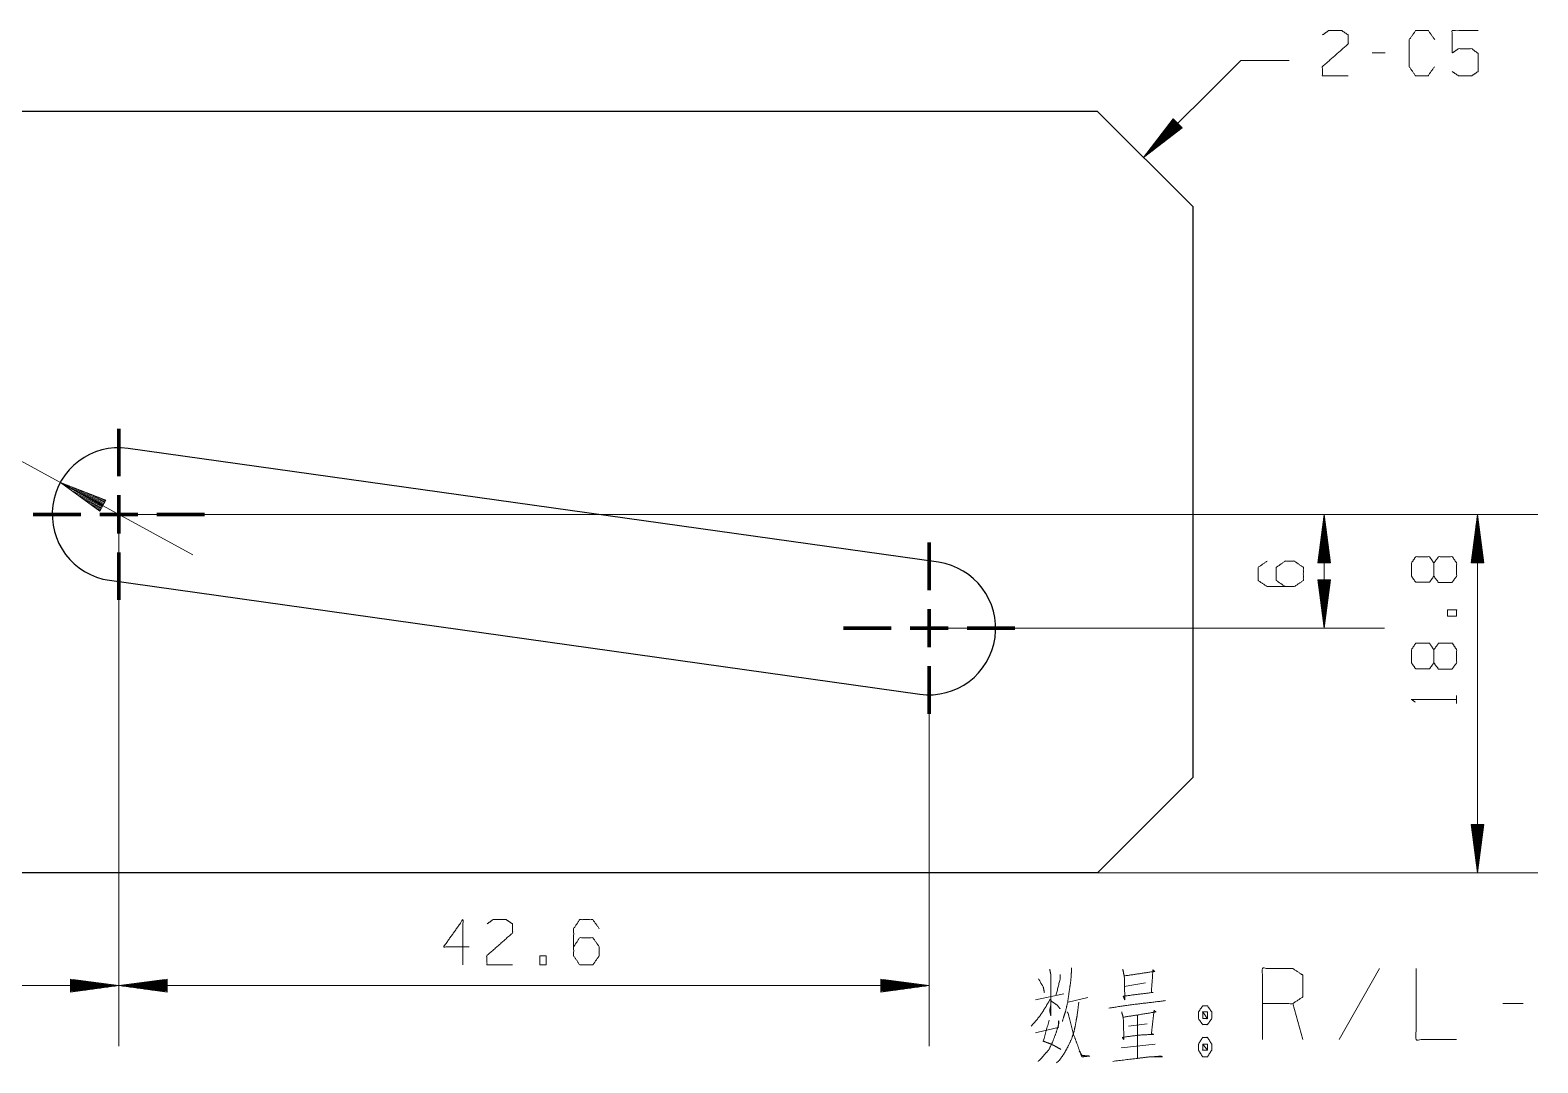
# Model space of a CAD drawing. Header units: millimetres. Extents: x 0 to 210, y 0 to 297.
# Drawn here: x 52.6 to 131.9, y 54.5 to 108.7 of the extents above; entities that cross this region are included whole.
import ezdxf

# ---------------------------------------------------------------- set-up
doc = ezdxf.new("R2010")
doc.units = ezdxf.units.MM
doc.layers.add('1', color=7, linetype='Continuous', true_color=0xffffff)

msp = doc.modelspace()

# ---------------------------------------------------------------- linework, layer by layer
at = {"layer": '1', "color": 13, "linetype": 'Continuous', "lineweight": 18}
for p, q in [((116.251, 107.154), (111.148, 102.051)), ((116.251, 107.154), (118.791, 107.154)), ((112.707, 104.083), (111.148, 102.051)), ((112.926, 103.865), (111.266, 102.205)), ((112.962, 103.829), (111.302, 102.169)), ((112.89, 103.901), (111.503, 102.514)), ((112.854, 103.937), (111.74, 102.823)), ((112.818, 103.973), (111.977, 103.132)), ((112.782, 104.009), (112.214, 103.44)), ((112.746, 104.044), (112.451, 103.749)), ((112.71, 104.08), (112.688, 104.058)), ((112.71, 104.08), (112.688, 104.058)), ((113.18, 103.61), (112.707, 104.083)), ((111.148, 102.051), (113.18, 103.61)), ((112.998, 103.793), (111.611, 102.406)), ((113.034, 103.757), (111.92, 102.643)), ((113.069, 103.721), (112.228, 102.88)), ((113.105, 103.685), (112.537, 103.117)), ((113.141, 103.649), (112.846, 103.354)), ((113.177, 103.613), (113.155, 103.591)), ((113.177, 103.613), (113.155, 103.591)), ((61.19, 81.172), (43.469, 90.837)), ((56.611, 84.05), (54.221, 84.973)), ((54.221, 84.973), (56.291, 83.463)), ((56.439, 83.734), (54.378, 84.858)), ((56.463, 83.779), (54.403, 84.902)), ((56.415, 83.689), (54.693, 84.629)), ((56.488, 83.823), (54.766, 84.762)), ((56.39, 83.645), (55.007, 84.399)), ((56.512, 83.868), (55.129, 84.622)), ((56.366, 83.6), (55.322, 84.17)), ((56.536, 83.912), (55.492, 84.482)), ((56.561, 83.957), (55.855, 84.342)), ((56.585, 84.002), (56.218, 84.202)), ((56.291, 83.463), (56.611, 84.05)), ((56.609, 84.046), (56.581, 84.061)), ((56.609, 84.046), (56.581, 84.061)), ((56.342, 83.556), (55.636, 83.94)), ((56.317, 83.511), (55.951, 83.711)), ((56.293, 83.466), (56.265, 83.482)), ((56.293, 83.466), (56.265, 83.482)), ((57.294, 83.297), (131.867, 83.297)), ((57.294, 83.297), (57.294, 55.356)), ((61.794, 83.297), (123.811, 83.297)), ((120.636, 83.297), (120.301, 80.757)), ((120.97, 80.757), (120.636, 83.297)), ((120.636, 77.312), (120.636, 83.297)), ((128.692, 83.297), (128.358, 80.757)), ((129.027, 80.757), (128.692, 83.297)), ((128.692, 83.297), (128.692, 64.467)), ((120.559, 80.757), (120.559, 82.718)), ((120.61, 80.757), (120.61, 83.104)), ((120.661, 80.757), (120.661, 83.104)), ((120.712, 80.757), (120.712, 82.718)), ((128.616, 80.757), (128.616, 82.718)), ((128.667, 80.757), (128.667, 83.104)), ((128.718, 80.757), (128.718, 83.104)), ((128.768, 80.757), (128.768, 82.718)), ((120.458, 80.757), (120.458, 81.946)), ((120.509, 80.757), (120.509, 82.332)), ((120.763, 80.757), (120.763, 82.332)), ((120.813, 80.757), (120.813, 81.946)), ((128.514, 80.757), (128.514, 81.946)), ((128.565, 80.757), (128.565, 82.332)), ((128.819, 80.757), (128.819, 82.332)), ((128.87, 80.757), (128.87, 81.946)), ((120.356, 80.757), (120.356, 81.174)), ((120.407, 80.757), (120.407, 81.56)), ((120.864, 80.757), (120.864, 81.56)), ((120.915, 80.757), (120.915, 81.174)), ((128.413, 80.757), (128.413, 81.174)), ((128.464, 80.757), (128.464, 81.56)), ((128.921, 80.757), (128.921, 81.56)), ((128.972, 80.757), (128.972, 81.174)), ((120.301, 80.757), (120.97, 80.757)), ((120.305, 80.757), (120.305, 80.788)), ((120.305, 80.757), (120.305, 80.788)), ((120.966, 80.757), (120.966, 80.788)), ((120.966, 80.757), (120.966, 80.788)), ((128.358, 80.757), (129.027, 80.757)), ((128.362, 80.757), (128.362, 80.788)), ((128.362, 80.757), (128.362, 80.788)), ((129.022, 80.757), (129.022, 80.788)), ((129.022, 80.757), (129.022, 80.788)), ((120.301, 79.852), (120.636, 77.312)), ((120.97, 79.852), (120.301, 79.852)), ((120.305, 79.852), (120.305, 79.82)), ((120.305, 79.852), (120.305, 79.82)), ((120.356, 79.852), (120.356, 79.434)), ((120.407, 79.852), (120.407, 79.049)), ((120.458, 79.852), (120.458, 78.663)), ((120.509, 79.852), (120.509, 78.277)), ((120.559, 79.852), (120.559, 77.891)), ((120.61, 79.852), (120.61, 77.505)), ((120.636, 77.312), (120.97, 79.852)), ((120.661, 79.852), (120.661, 77.505)), ((120.712, 79.852), (120.712, 77.891)), ((120.763, 79.852), (120.763, 78.277)), ((120.813, 79.852), (120.813, 78.663)), ((120.864, 79.852), (120.864, 79.049)), ((120.915, 79.852), (120.915, 79.434)), ((120.966, 79.852), (120.966, 79.82)), ((120.966, 79.852), (120.966, 79.82)), ((57.294, 78.797), (57.294, 55.356)), ((99.875, 77.312), (123.811, 77.312)), ((99.875, 72.812), (99.875, 55.356)), ((128.358, 67.007), (128.692, 64.467)), ((129.027, 67.007), (128.358, 67.007)), ((128.362, 67.007), (128.362, 66.975)), ((128.362, 67.007), (128.362, 66.975)), ((128.413, 67.007), (128.413, 66.59)), ((128.464, 67.007), (128.464, 66.204)), ((128.514, 67.007), (128.514, 65.818)), ((128.565, 67.007), (128.565, 65.432)), ((128.616, 67.007), (128.616, 65.046)), ((128.667, 67.007), (128.667, 64.66)), ((128.692, 64.467), (129.027, 67.007)), ((128.718, 67.007), (128.718, 64.66)), ((128.768, 67.007), (128.768, 65.046)), ((128.819, 67.007), (128.819, 65.432)), ((128.87, 67.007), (128.87, 65.818)), ((128.921, 67.007), (128.921, 66.204)), ((128.972, 67.007), (128.972, 66.59)), ((129.022, 67.007), (129.022, 66.975)), ((129.022, 67.007), (129.022, 66.975)), ((108.731, 64.467), (131.867, 64.467)), ((54.754, 58.865), (54.754, 58.197)), ((57.294, 58.531), (54.754, 58.865)), ((54.754, 58.861), (54.786, 58.861)), ((54.754, 58.861), (54.786, 58.861)), ((54.754, 58.81), (55.172, 58.81)), ((54.754, 58.76), (55.557, 58.76)), ((54.754, 58.709), (55.943, 58.709)), ((54.754, 58.658), (56.329, 58.658)), ((59.834, 58.865), (57.294, 58.531)), ((59.834, 58.658), (58.259, 58.658)), ((59.834, 58.709), (58.644, 58.709)), ((59.834, 58.76), (59.03, 58.76)), ((59.834, 58.81), (59.416, 58.81)), ((59.834, 58.861), (59.802, 58.861)), ((59.834, 58.861), (59.802, 58.861)), ((59.834, 58.197), (59.834, 58.865)), ((97.335, 58.865), (97.335, 58.197)), ((99.875, 58.531), (97.335, 58.865)), ((97.335, 58.861), (97.367, 58.861)), ((97.335, 58.861), (97.367, 58.861)), ((97.335, 58.81), (97.753, 58.81)), ((97.335, 58.76), (98.139, 58.76)), ((97.335, 58.709), (98.525, 58.709)), ((97.335, 58.658), (98.911, 58.658)), ((57.294, 58.531), (39.731, 58.531)), ((54.754, 58.607), (56.715, 58.607)), ((54.754, 58.556), (57.101, 58.556)), ((54.754, 58.197), (57.294, 58.531)), ((54.754, 58.506), (57.101, 58.506)), ((54.754, 58.455), (56.715, 58.455)), ((54.754, 58.404), (56.329, 58.404)), ((54.754, 58.353), (55.943, 58.353)), ((54.754, 58.302), (55.557, 58.302)), ((54.754, 58.252), (55.172, 58.252)), ((54.754, 58.201), (54.786, 58.201)), ((54.754, 58.201), (54.786, 58.201)), ((57.294, 58.531), (59.834, 58.197)), ((57.294, 58.531), (99.875, 58.531)), ((59.834, 58.556), (57.487, 58.556)), ((59.834, 58.506), (57.487, 58.506)), ((59.834, 58.607), (57.873, 58.607)), ((59.834, 58.455), (57.873, 58.455)), ((59.834, 58.404), (58.259, 58.404)), ((59.834, 58.353), (58.644, 58.353)), ((59.834, 58.302), (59.03, 58.302)), ((59.834, 58.252), (59.416, 58.252)), ((59.834, 58.201), (59.802, 58.201)), ((59.834, 58.201), (59.802, 58.201)), ((97.335, 58.607), (99.297, 58.607)), ((97.335, 58.556), (99.682, 58.556)), ((97.335, 58.197), (99.875, 58.531)), ((97.335, 58.506), (99.682, 58.506)), ((97.335, 58.455), (99.297, 58.455)), ((97.335, 58.404), (98.911, 58.404)), ((97.335, 58.353), (98.525, 58.353)), ((97.335, 58.302), (98.139, 58.302)), ((97.335, 58.252), (97.753, 58.252)), ((97.335, 58.201), (97.367, 58.201)), ((97.335, 58.201), (97.367, 58.201))]:
    msp.add_line(p, q, dxfattribs=at)
at = {"layer": '1', "color": 95, "linetype": 'Continuous', "lineweight": 18}
for p, q in [((123.839, 107.541), (123.167, 107.541)), ((127.6, 73.36), (127.6, 73.784)), ((123.55, 59.435), (121.434, 55.695)), ((110.136, 58.49), (111.25, 58.687)), ((105.461, 57.781), (106.964, 58.096)), ((107.187, 57.663), (108.217, 57.9)), ((119.515, 55.695), (118.986, 57.585)), ((131.091, 57.585), (130.033, 57.585)), ((110.359, 56.403), (111.333, 56.522)), ((110.832, 56.994), (110.832, 54.711)), ((109.969, 55.262), (111.751, 55.459))]:
    msp.add_line(p, q, dxfattribs=at)
at = {"layer": '1', "color": 30, "linetype": 'Continuous', "lineweight": 25}
for p, q in [((108.731, 104.467), (48.731, 104.467)), ((113.731, 99.467), (108.731, 104.467)), ((113.731, 99.467), (113.731, 69.467)), ((100.362, 80.778), (57.781, 86.763)), ((56.807, 79.831), (99.388, 73.846)), ((108.731, 64.467), (113.731, 69.467)), ((108.731, 64.467), (48.731, 64.467))]:
    msp.add_line(p, q, dxfattribs=at)
at = {"layer": '1', "color": 252, "linetype": 'Continuous', "lineweight": 70}
for p, q in [((57.294, 85.297), (57.294, 87.797)), ((57.294, 82.297), (57.294, 84.297)), ((55.294, 83.297), (52.794, 83.297)), ((56.294, 83.297), (58.294, 83.297)), ((59.294, 83.297), (61.794, 83.297)), ((99.875, 79.312), (99.875, 81.812)), ((57.294, 81.297), (57.294, 78.797)), ((99.875, 76.312), (99.875, 78.312)), ((97.875, 77.312), (95.375, 77.312)), ((98.875, 77.312), (100.875, 77.312)), ((101.875, 77.312), (104.375, 77.312)), ((99.875, 75.312), (99.875, 72.812))]:
    msp.add_line(p, q, dxfattribs=at)
at = {"layer": '1', "color": 30, "linetype": 'Continuous', "lineweight": 25}
for centre, start, end in [((57.294, 83.297), 82, 262), ((99.875, 77.312), 262, 82)]:
    msp.add_arc(centre, 3.5, start, end, dxfattribs=at)
at = {"layer": '1', "color": 95, "linetype": 'Continuous', "lineweight": 18}
for points, knots in [([(120.555, 108.491), (120.873, 108.716), (121.562, 108.716), (121.898, 108.491), (121.898, 108.016), (120.537, 106.816), (120.555, 106.341), (121.898, 106.341)], [0, 0, 0.069693, 0.192977, 0.265274, 0.350227, 0.67474, 0.759752, 1, 1]), ([(126.433, 106.816), (126.098, 106.341), (125.444, 106.341), (125.108, 106.816), (125.108, 108.241), (125.444, 108.716), (126.115, 108.716), (126.451, 108.241)], [0, 0, 0.114569, 0.243367, 0.357935, 0.638584, 0.753152, 0.885431, 1, 1]), ([(127.367, 106.566), (127.702, 106.341), (128.392, 106.341), (128.728, 106.566), (128.728, 107.516), (128.392, 107.766), (127.702, 107.766), (127.367, 107.541), (127.367, 108.716), (128.728, 108.716)], [0, 0, 0.062228, 0.168344, 0.230572, 0.376816, 0.441265, 0.547381, 0.609609, 0.790489, 1, 1]), ([(118.593, 79.502), (118.118, 79.82), (118.118, 80.509), (118.593, 80.845), (119.068, 80.845), (119.543, 80.509), (119.543, 79.82), (119.068, 79.502), (117.643, 79.502), (117.168, 79.82), (117.168, 80.509), (117.643, 80.845)], [0, 0, 0.076963, 0.169761, 0.248073, 0.312018, 0.390331, 0.483128, 0.560092, 0.751927, 0.82889, 0.921688, 1, 1]), ([(126.4, 80.048), (126.175, 79.73), (125.45, 79.73), (125.225, 80.048), (125.225, 80.737), (125.45, 81.073), (126.175, 81.073), (126.4, 80.737), (126.4, 80.048), (126.65, 79.712), (127.35, 79.712), (127.6, 80.048), (127.6, 80.737), (127.375, 81.073), (126.65, 81.073), (126.4, 80.737)], [0, 0, 0.047573, 0.136085, 0.183659, 0.267815, 0.317166, 0.405678, 0.455029, 0.539185, 0.590297, 0.675757, 0.726869, 0.811025, 0.860376, 0.948888, 1, 1]), ([(127.6, 77.948), (127.6, 78.284), (127.125, 78.284), (127.125, 77.948), (127.6, 77.948)], [0, 0, 0.207088, 0.5, 0.707088, 1, 1]), ([(126.4, 75.495), (126.175, 75.177), (125.45, 75.177), (125.225, 75.495), (125.225, 76.184), (125.45, 76.52), (126.175, 76.52), (126.4, 76.184), (126.4, 75.495), (126.65, 75.159), (127.35, 75.159), (127.6, 75.495), (127.6, 76.184), (127.375, 76.52), (126.65, 76.52), (126.4, 76.184)], [0, 0, 0.047573, 0.136085, 0.183659, 0.267815, 0.317166, 0.405678, 0.455028, 0.539185, 0.590297, 0.675757, 0.726869, 0.811026, 0.860376, 0.948888, 1, 1]), ([(125.425, 73.43), (125.225, 73.572), (127.6, 73.572)], [0, 0, 0.093492, 1, 1]), ([(75.71, 60.574), (74.367, 60.574), (75.375, 61.999), (75.375, 59.624)], [0, 0, 0.245869, 0.565295, 1, 1]), ([(76.644, 61.774), (76.962, 61.999), (77.651, 61.999), (77.987, 61.774), (77.987, 61.299), (76.626, 60.099), (76.644, 59.624), (77.987, 59.624)], [0, 0, 0.069693, 0.192977, 0.265273, 0.350227, 0.674741, 0.759753, 1, 1]), ([(81.197, 60.574), (81.515, 61.049), (82.204, 61.049), (82.54, 60.574), (82.54, 60.099), (82.204, 59.624), (81.515, 59.624), (81.197, 60.099), (81.197, 61.524), (81.515, 61.999), (82.204, 61.999), (82.54, 61.524)], [0, 0, 0.076963, 0.169761, 0.248073, 0.312018, 0.390331, 0.483129, 0.560092, 0.751927, 0.82889, 0.921688, 1, 1]), ([(79.415, 59.624), (79.751, 59.624), (79.751, 60.099), (79.415, 60.099), (79.415, 59.624)], [0, 0, 0.207088, 0.5, 0.707088, 1, 1]), ([(107.354, 59.474), (107.354, 59.238), (107.326, 58.805), (107.243, 58.254), (107.159, 57.663), (107.048, 57.191), (106.909, 56.758), (106.881, 56.64)], [0, 0, 0.081858, 0.232243, 0.425427, 0.632111, 0.800315, 0.957948, 1, 1]), ([(117.399, 55.695), (117.399, 59.435), (118.986, 59.435), (119.515, 59.081), (119.515, 57.939), (118.986, 57.585), (117.399, 57.585)], [0, 0, 0.400951, 0.571035, 0.639278, 0.761673, 0.829916, 1, 1]), ([(125.469, 59.435), (125.469, 55.695), (127.585, 55.695)], [0, 0, 0.638732, 1, 1]), ([(105.628, 58.884), (105.879, 58.451), (105.934, 58.175)], [0, 0, 0.640214, 1, 1]), ([(106.213, 59.396), (106.268, 59.12), (106.268, 56.955), (106.213, 57.23), (106.268, 57.466)], [0, 0, 0.094655, 0.823641, 0.918296, 1, 1]), ([(106.769, 59.12), (106.769, 58.923), (106.547, 58.018)], [0, 0, 0.174306, 1, 1]), ([(110.053, 59.396), (110.136, 59.002), (110.164, 57.781), (110.081, 57.978), (111.639, 58.175), (111.556, 58.175), (111.639, 59.356), (111.723, 59.278), (110.136, 59.041)], [0, 0, 0.062937, 0.253847, 0.287286, 0.532981, 0.54604, 0.731206, 0.749153, 1, 1]), ([(106.24, 57.821), (105.99, 57.388), (105.739, 56.994), (105.489, 56.679), (105.238, 56.403)], [0, 0, 0.287233, 0.555138, 0.786184, 1, 1]), ([(106.268, 57.742), (106.602, 57.506), (106.769, 57.309)], [0, 0, 0.613115, 1, 1]), ([(107.744, 57.663), (107.66, 56.994), (107.577, 56.522), (107.493, 56.128), (107.382, 55.774), (107.159, 55.301), (106.964, 54.947), (106.741, 54.632), (106.574, 54.474)], [0, 0, 0.194373, 0.332631, 0.448611, 0.555647, 0.70616, 0.822691, 0.933848, 1, 1]), ([(107.131, 57.152), (107.187, 57.073), (107.465, 55.97), (107.66, 55.459), (107.855, 54.907), (107.911, 54.789), (108.328, 54.829), (107.911, 54.868), (107.771, 55.104)], [0, 0, 0.026719, 0.341743, 0.493481, 0.655461, 0.691641, 0.807837, 0.924033, 1, 1]), ([(109.329, 57.348), (110.331, 57.506), (112.307, 57.742)], [0, 0, 0.33759, 1, 1]), ([(109.997, 57.152), (110.081, 56.837), (110.108, 55.892), (110.108, 55.695), (110.025, 55.813), (110.888, 55.931), (111.667, 55.97), (111.556, 56.01), (111.695, 57.23), (111.806, 57.152), (110.86, 56.994), (110.081, 56.876)], [0, 0, 0.050173, 0.195727, 0.226038, 0.248311, 0.382413, 0.502573, 0.520757, 0.709901, 0.730899, 0.878625, 1, 1]), ([(114.505, 57.466), (114.255, 57.466), (114.032, 57.152), (114.032, 56.797), (114.255, 56.482), (114.505, 56.482), (114.728, 56.797), (114.728, 57.152), (114.505, 57.466)], [0, 0, 0.091011, 0.231142, 0.359869, 0.5, 0.591011, 0.731142, 0.859869, 1, 1]), ([(114.255, 56.797), (114.505, 56.797), (114.255, 57.152), (114.255, 56.797)], [0, 0, 0.24116, 0.6589, 1, 1]), ([(114.505, 56.797), (114.505, 57.152), (114.255, 57.152)], [0, 0, 0.585821, 1, 1]), ([(105.461, 56.049), (106.658, 56.325), (106.686, 56.679), (106.686, 56.522), (106.547, 56.049), (106.352, 55.537), (106.157, 55.144), (105.934, 54.907), (105.739, 54.671), (105.6, 54.553)], [0, 0, 0.30447, 0.392579, 0.431619, 0.553712, 0.689471, 0.798367, 0.878841, 0.95475, 1, 1]), ([(106.185, 56.718), (105.879, 55.616), (106.073, 55.537), (106.296, 55.459), (106.519, 55.34), (106.797, 55.183)], [0, 0, 0.529109, 0.626298, 0.735527, 0.852097, 1, 1]), ([(114.728, 55.459), (114.505, 55.813), (114.255, 55.813), (114.032, 55.459), (114.032, 55.144), (114.255, 54.789), (114.505, 54.789), (114.728, 55.144), (114.728, 55.459)], [0, 0, 0.149198, 0.238512, 0.38771, 0.5, 0.649198, 0.738512, 0.88771, 1, 1]), ([(114.505, 55.459), (114.255, 55.459), (114.505, 55.144), (114.505, 55.459)], [0, 0, 0.258819, 0.674599, 1, 1]), ([(109.524, 54.553), (110.832, 54.711), (111.472, 54.789), (112.14, 54.789), (112.057, 54.829), (111.639, 54.789)], [0, 0, 0.419318, 0.624581, 0.837166, 0.866547, 1, 1]), ([(114.255, 55.459), (114.255, 55.144), (114.505, 55.144)], [0, 0, 0.556983, 1, 1])]:
    msp.add_open_spline(points, degree=1, knots=knots, dxfattribs=at)

doc.saveas('drawing.dxf')
